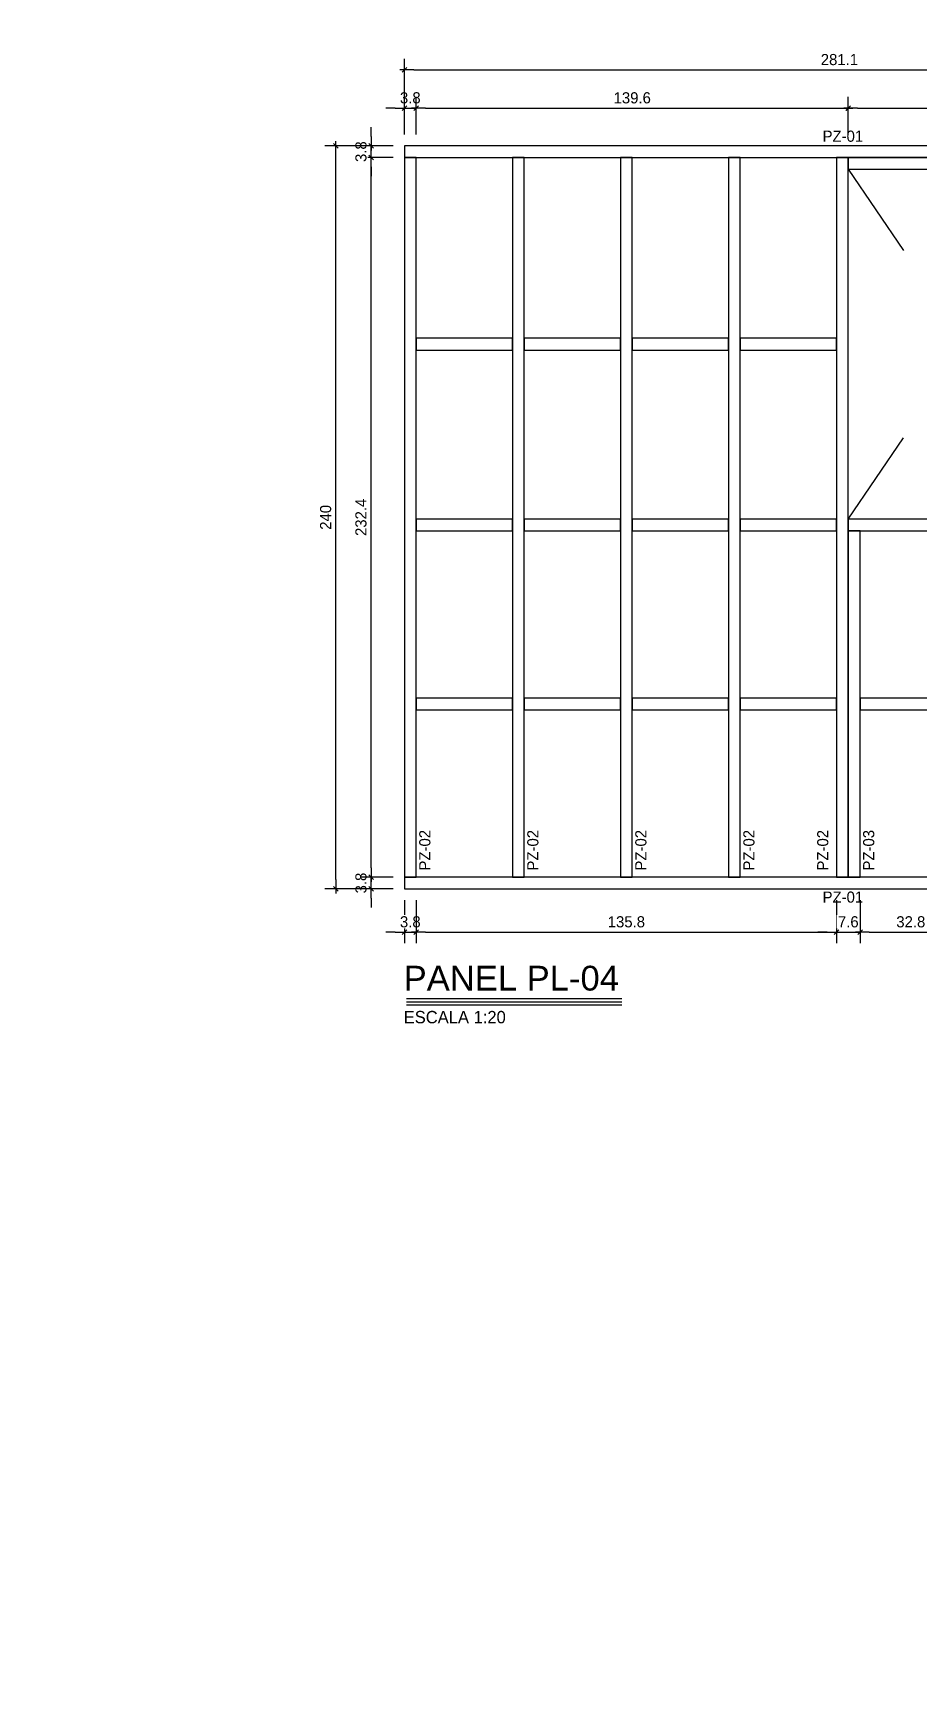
# Model space of a CAD drawing. Header units: millimetres. Extents: x 19458 to 19801, y 4351 to 4752.
# Drawn here: x 19517.78 to 19520.64, y 4502.36 to 4507.75 of the extents above; entities that cross this region are included whole.
import ezdxf
from ezdxf.enums import TextEntityAlignment as Align

# ---------------------------------------------------------------- set-up
doc = ezdxf.new("R2010")
doc.units = ezdxf.units.MM
doc.linetypes.add('HIDDEN2', pattern=[4.7625, 3.175, -1.5875])
for name, color, linetype in [('0 @ 0.2', 7, 'Continuous'), ('cotas', 1, 'Continuous'), ('cotas @ 400', 1, 'Continuous'), ('cotas @ 500', 1, 'Continuous'), ('PANELES PARED', 2, 'Continuous'), ('TEXTO @ 0.2', 2, 'Continuous'), ('TEXTOS TITULOS @ 0.2', 3, 'Continuous')]:
    doc.layers.add(name, color=color, linetype=linetype)
doc.styles.add('century gothic', font='GOTHIC.TTF')
doc.styles.add('COTAS SMC', font='GOTHIC.TTF')
doc.styles.add('NOTAS', font='GOTHIC.TTF')
doc.styles.add('SMCtitulos', font='sanss___.ttf')
doc.dimstyles.new('ANOTATIVE 100 SMCONSTRUCCIONES', dxfattribs={"dimscale": 0, "dimtxt": 0.18, "dimasz": 0.15, "dimexe": 0.18, "dimexo": 0.09, "dimgap": 0.1, "dimtad": 1, "dimzin": 0, "dimdsep": 46, "dimtxsty": 'century gothic', "dimblk1": 'FLECHA1', "dimblk2": 'FLECHA1', "dimsah": 1, "dimcen": 0.18, "dimdle": 0.075, "dimclrd": 1, "dimclre": 1, "dimclrt": 2, "dimaunit": 1, "dimadec": 0, "dimazin": 0, "dimtfac": 0.75, "dimtix": 1, "dimtmove": 2, "dimatfit": 3, "dimfxl": 0.09, "dimtvp": 1.5, "dimtfill": 1, "dimtolj": 1, "dimtzin": 0, "dimarcsym": 0})
doc.dimstyles.new('ANOTATIVE CM SMCONSTRUCCIONES', dxfattribs={"dimscale": 0, "dimtxt": 0.18, "dimasz": 0.15, "dimexe": 0.18, "dimexo": 0.18, "dimgap": 0.07, "dimtad": 1, "dimdec": 1, "dimlfac": 100, "dimdsep": 46, "dimtxsty": 'century gothic', "dimblk1": 'FLECHA1', "dimblk2": 'FLECHA1', "dimsah": 1, "dimcen": 0.18, "dimdle": 0.075, "dimclrd": 1, "dimclre": 1, "dimclrt": 2, "dimaunit": 1, "dimadec": 0, "dimazin": 2, "dimtfac": 0.75, "dimtdec": 1, "dimtix": 1, "dimtmove": 2, "dimatfit": 3, "dimfxl": 0.09, "dimtvp": 1.5, "dimtfill": 1, "dimtolj": 1, "dimtzin": 0, "dimarcsym": 0})
doc.dimstyles.new('PIES SMCONSTRUCCIONES', dxfattribs={"dimscale": 0, "dimtxt": 0.18, "dimasz": 0.2, "dimexe": 0.18, "dimexo": 0, "dimgap": 0.1, "dimtad": 1, "dimdec": 0, "dimlfac": 39.370079, "dimzin": 0, "dimdsep": 46, "dimlunit": 4, "dimtxsty": 'COTAS SMC', "dimblk1": 'FLECHA1', "dimblk2": 'FLECHA1', "dimsah": 1, "dimcen": 0.2, "dimdle": 0.075, "dimclrd": 1, "dimclre": 1, "dimclrt": 2, "dimaunit": 1, "dimadec": 0, "dimazin": 0, "dimtfac": 0.75, "dimtdec": 0, "dimtix": 1, "dimtmove": 2, "dimatfit": 3, "dimfxl": 0.09, "dimtvp": 1.5, "dimtfill": 1, "dimtolj": 1, "dimtzin": 0, "dimarcsym": 0})

# ---------------------------------------------------------------- blocks, each defined once
blk = doc.blocks.new('FLECHA1')
at = {"color": 4}
blk.add_line((-0.246176, -0.248081), (0.248081, 0.25), dxfattribs=at)
at = {"color": 1}
blk.add_line((-1, 0), (0.496162, 0), dxfattribs=at)
blk = doc.blocks.new('*D1568')
at = {"layer": 'cotas', "color": 1, "lineweight": -2, "transparency": 16777216}
for p, q in [((19614.326, 4625.8448), (19614.326, 4700.8448)), ((19570.9836, 4550.8448), (19524.326, 4550.8448)), ((19614.326, 4548.4298), (19614.326, 4550.8448)), ((19570.5339, 4548.4298), (19524.326, 4548.4298)), ((19614.326, 4473.4298), (19614.326, 4398.4298))]:
    blk.add_line(p, q, dxfattribs=at)
at = {"layer": 'Defpoints', "color": 0, "transparency": 16777216}
for p in [(19614.326, 4550.8448), (19615.9836, 4550.8448), (19615.5339, 4548.4298)]:
    blk.add_point(p, dxfattribs=at)
at = {"layer": 'cotas', "color": 1, "lineweight": -2, "transparency": 16777216, "xscale": 75, "yscale": 75, "zscale": 75}
for p, rotation in [((19614.326, 4550.8448), 270), ((19614.326, 4548.4298), 90)]:
    blk.add_blockref('FLECHA1', p, dxfattribs=dict(at, rotation=rotation))
at = {"layer": 'cotas', "color": 2, "transparency": 16777216, "insert": (19517.3376, 4549.6373), "char_height": 90, "attachment_point": 5, "rotation": 90, "style": 'century gothic', "bg_fill": 3, "box_fill_scale": 1.1, "bg_fill_color": 256, "bg_fill_true_color": 13158600, "bg_fill_transparency": 0}
blk.add_mtext('\\A1;2.42', dxfattribs=at)
blk = doc.blocks.new('*D1620')
at = {"layer": 'cotas', "color": 1, "lineweight": -2, "transparency": 16777216}
for p, q in [((19614.326, 4610.8448), (19614.326, 4670.8448)), ((19579.9836, 4550.8448), (19542.326, 4550.8448)), ((19614.326, 4548.4298), (19614.326, 4550.8448)), ((19579.5339, 4548.4298), (19542.326, 4548.4298)), ((19614.326, 4488.4298), (19614.326, 4428.4298))]:
    blk.add_line(p, q, dxfattribs=at)
at = {"layer": 'Defpoints', "color": 0, "transparency": 16777216}
for p in [(19614.326, 4550.8448), (19615.9836, 4550.8448), (19615.5339, 4548.4298)]:
    blk.add_point(p, dxfattribs=at)
at = {"layer": 'cotas', "color": 1, "lineweight": -2, "transparency": 16777216, "xscale": 60, "yscale": 60, "zscale": 60}
for p, rotation in [((19614.326, 4550.8448), 270), ((19614.326, 4548.4298), 90)]:
    blk.add_blockref('FLECHA1', p, dxfattribs=dict(at, rotation=rotation))
at = {"layer": 'cotas', "color": 2, "transparency": 16777216, "insert": (19536.7353, 4549.6373), "char_height": 72, "attachment_point": 5, "rotation": 90, "style": 'century gothic', "bg_fill": 3, "box_fill_scale": 1.1, "bg_fill_color": 256, "bg_fill_true_color": 13158600, "bg_fill_transparency": 0}
blk.add_mtext('\\A1;2.42', dxfattribs=at)
blk = doc.blocks.new('*D1623')
at = {"layer": 'cotas', "color": 1, "lineweight": -2, "transparency": 16777216}
for p, q in [((19620.0128, 4651.7533), (19620.0128, 4751.7533)), ((19620.4168, 4551.7533), (19530.0128, 4551.7533)), ((19620.0128, 4550.5333), (19620.0128, 4551.7533)), ((19620.4168, 4550.5333), (19530.0128, 4550.5333)), ((19620.0128, 4450.5333), (19620.0128, 4350.5333))]:
    blk.add_line(p, q, dxfattribs=at)
at = {"layer": 'Defpoints', "color": 0, "transparency": 16777216}
for p in [(19620.0128, 4551.7533), (19620.4168, 4551.7533), (19620.4168, 4550.5333)]:
    blk.add_point(p, dxfattribs=at)
at = {"layer": 'cotas', "color": 1, "lineweight": -2, "transparency": 16777216, "xscale": 100, "yscale": 100, "zscale": 100}
for p, rotation in [((19620.0128, 4551.7533), 270), ((19620.0128, 4550.5333), 90)]:
    blk.add_blockref('FLECHA1', p, dxfattribs=dict(at, rotation=rotation))
at = {"layer": 'cotas', "color": 2, "transparency": 16777216, "insert": (19523.8809, 4551.1433), "char_height": 90, "attachment_point": 5, "rotation": 90, "style": 'COTAS SMC', "bg_fill": 3, "box_fill_scale": 1.1, "bg_fill_color": 256, "bg_fill_true_color": 13158600, "bg_fill_transparency": 0}
blk.add_mtext("\\A1;4'", dxfattribs=at)
blk = doc.blocks.new('PP4')
at = {"layer": 'PANELES PARED', "color": 8, "linetype": 'HIDDEN2', "ltscale": 0.1}
for p, q in [((19448.6837, 4512.4124), (19449.4537, 4511.283)), ((19448.6837, 4511.283), (19449.4537, 4512.4124))]:
    blk.add_line(p, q, dxfattribs=at)
at = {"layer": 'PANELES PARED'}
for points in [[(19450.0607, 4512.4504), (19450.0607, 4512.4884), (19447.2492, 4512.4884), (19447.2492, 4512.4504)], [(19447.2872, 4512.4504), (19447.2492, 4512.4504), (19447.2492, 4510.1264), (19447.2872, 4510.1264)], [(19447.6363, 4512.4504), (19447.5983, 4512.4504), (19447.5983, 4510.1264), (19447.6363, 4510.1264)], [(19447.9855, 4512.4504), (19447.9475, 4512.4504), (19447.9475, 4510.1264), (19447.9855, 4510.1264)], [(19448.3346, 4512.4504), (19448.2966, 4512.4504), (19448.2966, 4510.1264), (19448.3346, 4510.1264)], [(19448.6837, 4512.4504), (19448.6457, 4512.4504), (19448.6457, 4510.1264), (19448.6837, 4510.1264)], [(19449.4537, 4512.4124), (19449.4537, 4512.4504), (19448.6837, 4512.4504), (19448.6837, 4512.4124)], [(19449.4917, 4512.4504), (19449.4537, 4512.4504), (19449.4537, 4510.1264), (19449.4917, 4510.1264)], [(19449.7762, 4512.4504), (19449.7382, 4512.4504), (19449.7382, 4510.1264), (19449.7762, 4510.1264)], [(19450.0607, 4512.4504), (19450.0227, 4512.4504), (19450.0227, 4510.1264), (19450.0607, 4510.1264)], [(19447.5983, 4511.8287), (19447.5983, 4511.8667), (19447.2872, 4511.8667), (19447.2872, 4511.8287)], [(19447.9475, 4511.8287), (19447.9475, 4511.8667), (19447.6363, 4511.8667), (19447.6363, 4511.8287)], [(19448.2966, 4511.8287), (19448.2966, 4511.8667), (19447.9855, 4511.8667), (19447.9855, 4511.8287)], [(19448.6457, 4511.8287), (19448.6457, 4511.8667), (19448.3346, 4511.8667), (19448.3346, 4511.8287)], [(19449.7382, 4511.8287), (19449.7382, 4511.8667), (19449.4917, 4511.8667), (19449.4917, 4511.8287)], [(19450.0227, 4511.8287), (19450.0227, 4511.8667), (19449.7762, 4511.8667), (19449.7762, 4511.8287)], [(19447.5983, 4511.245), (19447.5983, 4511.283), (19447.2872, 4511.283), (19447.2872, 4511.245)], [(19447.9475, 4511.245), (19447.9475, 4511.283), (19447.6363, 4511.283), (19447.6363, 4511.245)], [(19448.2966, 4511.245), (19448.2966, 4511.283), (19447.9855, 4511.283), (19447.9855, 4511.245)], [(19448.6457, 4511.245), (19448.6457, 4511.283), (19448.3346, 4511.283), (19448.3346, 4511.245)], [(19449.4537, 4511.245), (19449.4537, 4511.283), (19448.6837, 4511.283), (19448.6837, 4511.245)], [(19449.7382, 4511.245), (19449.7382, 4511.283), (19449.4917, 4511.283), (19449.4917, 4511.245)], [(19450.0227, 4511.245), (19450.0227, 4511.283), (19449.7762, 4511.283), (19449.7762, 4511.245)], [(19448.7217, 4511.245), (19448.6837, 4511.245), (19448.6837, 4510.1264), (19448.7217, 4510.1264)], [(19449.0877, 4511.245), (19449.0497, 4511.245), (19449.0497, 4510.1264), (19449.0877, 4510.1264)], [(19449.4537, 4511.245), (19449.4157, 4511.245), (19449.4157, 4510.1264), (19449.4537, 4510.1264)], [(19447.5983, 4510.6667), (19447.5983, 4510.7047), (19447.2872, 4510.7047), (19447.2872, 4510.6667)], [(19447.9475, 4510.6667), (19447.9475, 4510.7047), (19447.6363, 4510.7047), (19447.6363, 4510.6667)], [(19448.2966, 4510.6667), (19448.2966, 4510.7047), (19447.9855, 4510.7047), (19447.9855, 4510.6667)], [(19448.6457, 4510.6667), (19448.6457, 4510.7047), (19448.3346, 4510.7047), (19448.3346, 4510.6667)], [(19449.0497, 4510.6667), (19449.0497, 4510.7047), (19448.7217, 4510.7047), (19448.7217, 4510.6667)], [(19449.4157, 4510.6667), (19449.4157, 4510.7047), (19449.0877, 4510.7047), (19449.0877, 4510.6667)], [(19449.7382, 4510.6667), (19449.7382, 4510.7047), (19449.4917, 4510.7047), (19449.4917, 4510.6667)], [(19450.0227, 4510.6667), (19450.0227, 4510.7047), (19449.7762, 4510.7047), (19449.7762, 4510.6667)], [(19450.0607, 4510.0884), (19450.0607, 4510.1264), (19447.2492, 4510.1264), (19447.2492, 4510.0884)]]:
    blk.add_lwpolyline(points, close=True, dxfattribs=at)
blk = doc.blocks.new('*U46')
at = {"color": 2}
blk.add_line((0, 0.052), (3.483, 0.052), dxfattribs=at)
at = {"color": 250}
blk.add_line((0, 0), (3.483, 0), dxfattribs=at)
at = {"color": 7}
blk.add_line((0, -0.047), (3.483, -0.047), dxfattribs=at)
at = {"color": 0, "linetype": 'ByBlock', "lineweight": -2, "style": 'NOTAS'}
for tag, p in [('1TITLE', (0.027, 1.014)), ('2TITLE', (-0.043, 0.181))]:
    blk.add_attdef(tag, p, '', height=0.3, dxfattribs=at)
blk.add_attdef('SCALE', text='', height=0.18, dxfattribs=at).set_placement((-0.043, -0.148), align=Align.TOP_LEFT)
blk = doc.blocks.new('*D193')
at = {"color": 1, "lineweight": -2, "transparency": 16777216}
for p, q in [((19518.8738, 4505.0553), (19518.8738, 4505.0853)), ((19518.9452, 4505.0253), (19518.8378, 4505.0253)), ((19518.8738, 4504.9873), (19518.8738, 4505.0253)), ((19518.9452, 4504.9873), (19518.8378, 4504.9873)), ((19518.8738, 4504.9573), (19518.8738, 4504.9273))]:
    blk.add_line(p, q, dxfattribs=at)
at = {"layer": 'Defpoints', "color": 0, "transparency": 16777216}
for p in [(19518.9812, 4505.0253), (19518.9812, 4504.9873)]:
    blk.add_point(p, dxfattribs=at)
at = {"color": 1, "lineweight": -2, "transparency": 16777216, "xscale": 0.03, "yscale": 0.03, "zscale": 0.03}
for p, rotation in [((19518.8738, 4505.0253), 270), ((19518.8738, 4504.9873), 90)]:
    blk.add_blockref('FLECHA1', p, dxfattribs=dict(at, rotation=rotation))
at = {"color": 2, "transparency": 16777216, "insert": (19518.8409, 4505.0063), "char_height": 0.036, "attachment_point": 5, "rotation": 90, "style": 'century gothic', "bg_fill": 3, "box_fill_scale": 1.1, "bg_fill_color": 256, "bg_fill_true_color": 13158600, "bg_fill_transparency": 0}
blk.add_mtext('\\A1;3.8', dxfattribs=at)
at = {"layer": 'Defpoints', "color": 0, "transparency": 16777216}
blk.add_point((19518.8738, 4505.0253), dxfattribs=at)
blk = doc.blocks.new('*D194')
at = {"color": 1, "lineweight": -2, "transparency": 16777216}
for p, q in [((19518.9452, 4507.3493), (19518.8378, 4507.3493)), ((19518.8738, 4505.0553), (19518.8738, 4507.3193)), ((19518.9452, 4505.0253), (19518.8378, 4505.0253))]:
    blk.add_line(p, q, dxfattribs=at)
at = {"layer": 'Defpoints', "color": 0, "transparency": 16777216}
for p in [(19518.8738, 4507.3493), (19518.9812, 4507.3493), (19518.9812, 4505.0253)]:
    blk.add_point(p, dxfattribs=at)
at = {"color": 1, "lineweight": -2, "transparency": 16777216, "xscale": 0.03, "yscale": 0.03, "zscale": 0.03}
for p, rotation in [((19518.8738, 4507.3493), 90), ((19518.8738, 4505.0253), 270)]:
    blk.add_blockref('FLECHA1', p, dxfattribs=dict(at, rotation=rotation))
at = {"color": 2, "transparency": 16777216, "insert": (19518.8409, 4506.1873), "char_height": 0.036, "attachment_point": 5, "rotation": 90, "style": 'century gothic', "bg_fill": 3, "box_fill_scale": 1.1, "bg_fill_color": 256, "bg_fill_true_color": 13158600, "bg_fill_transparency": 0}
blk.add_mtext('\\A1;232.4', dxfattribs=at)
blk = doc.blocks.new('*D195')
at = {"color": 1, "lineweight": -2, "transparency": 16777216}
for p, q in [((19518.8738, 4507.4173), (19518.8738, 4507.4473)), ((19518.9452, 4507.3873), (19518.8378, 4507.3873)), ((19518.8738, 4507.3493), (19518.8738, 4507.3873)), ((19518.9452, 4507.3493), (19518.8378, 4507.3493)), ((19518.8738, 4507.3193), (19518.8738, 4507.2893))]:
    blk.add_line(p, q, dxfattribs=at)
at = {"layer": 'Defpoints', "color": 0, "transparency": 16777216}
for p in [(19518.9812, 4507.3873), (19518.9812, 4507.3493)]:
    blk.add_point(p, dxfattribs=at)
at = {"color": 1, "lineweight": -2, "transparency": 16777216, "xscale": 0.03, "yscale": 0.03, "zscale": 0.03}
for p, rotation in [((19518.8738, 4507.3873), 270), ((19518.8738, 4507.3493), 90)]:
    blk.add_blockref('FLECHA1', p, dxfattribs=dict(at, rotation=rotation))
at = {"color": 2, "transparency": 16777216, "insert": (19518.8409, 4507.3683), "char_height": 0.036, "attachment_point": 5, "rotation": 90, "style": 'century gothic', "bg_fill": 3, "box_fill_scale": 1.1, "bg_fill_color": 256, "bg_fill_true_color": 13158600, "bg_fill_transparency": 0}
blk.add_mtext('\\A1;3.8', dxfattribs=at)
at = {"layer": 'Defpoints', "color": 0, "transparency": 16777216}
blk.add_point((19518.8738, 4507.3873), dxfattribs=at)
blk = doc.blocks.new('*D196')
at = {"color": 1, "lineweight": -2, "transparency": 16777216}
for p, q in [((19518.9452, 4507.3873), (19518.7237, 4507.3873)), ((19518.7597, 4505.0173), (19518.7597, 4507.3573)), ((19518.9452, 4504.9873), (19518.7237, 4504.9873))]:
    blk.add_line(p, q, dxfattribs=at)
at = {"layer": 'Defpoints', "color": 0, "transparency": 16777216}
for p in [(19518.7597, 4507.3873), (19518.9812, 4507.3873), (19518.9812, 4504.9873)]:
    blk.add_point(p, dxfattribs=at)
at = {"color": 1, "lineweight": -2, "transparency": 16777216, "xscale": 0.03, "yscale": 0.03, "zscale": 0.03}
for p, rotation in [((19518.7597, 4507.3873), 90), ((19518.7597, 4504.9873), 270)]:
    blk.add_blockref('FLECHA1', p, dxfattribs=dict(at, rotation=rotation))
at = {"color": 2, "transparency": 16777216, "insert": (19518.7268, 4506.1873), "char_height": 0.036, "attachment_point": 5, "rotation": 90, "style": 'century gothic', "bg_fill": 3, "box_fill_scale": 1.1, "bg_fill_color": 256, "bg_fill_true_color": 13158600, "bg_fill_transparency": 0}
blk.add_mtext('\\A1;240', dxfattribs=at)
blk = doc.blocks.new('*D197')
at = {"color": 1, "lineweight": -2, "transparency": 16777216}
for p, q in [((19518.9812, 4507.4233), (19518.9812, 4507.545)), ((19519.0192, 4507.4233), (19519.0192, 4507.545)), ((19518.9512, 4507.509), (19518.9212, 4507.509)), ((19518.9812, 4507.509), (19519.0192, 4507.509)), ((19519.0492, 4507.509), (19519.0792, 4507.509))]:
    blk.add_line(p, q, dxfattribs=at)
at = {"layer": 'Defpoints', "color": 0, "transparency": 16777216}
for p in [(19518.9812, 4507.3873), (19519.0192, 4507.3873)]:
    blk.add_point(p, dxfattribs=at)
at = {"color": 1, "lineweight": -2, "transparency": 16777216, "xscale": 0.03, "yscale": 0.03, "zscale": 0.03}
blk.add_blockref('FLECHA1', (19518.9812, 4507.509), dxfattribs=at)
at = {"color": 1, "lineweight": -2, "transparency": 16777216, "xscale": 0.03, "yscale": 0.03, "zscale": 0.03, "rotation": 180}
blk.add_blockref('FLECHA1', (19519.0192, 4507.509), dxfattribs=at)
at = {"color": 2, "transparency": 16777216, "insert": (19519.0002, 4507.5419), "char_height": 0.036, "attachment_point": 5, "style": 'century gothic', "bg_fill": 3, "box_fill_scale": 1.1, "bg_fill_color": 256, "bg_fill_true_color": 13158600, "bg_fill_transparency": 0}
blk.add_mtext('\\A1;3.8', dxfattribs=at)
at = {"layer": 'Defpoints', "color": 0, "transparency": 16777216}
blk.add_point((19519.0192, 4507.509), dxfattribs=at)
blk = doc.blocks.new('*D198')
at = {"color": 1, "lineweight": -2, "transparency": 16777216}
for p, q in [((19519.0192, 4507.4233), (19519.0192, 4507.545)), ((19520.4157, 4507.4233), (19520.4157, 4507.545)), ((19519.0492, 4507.509), (19520.3857, 4507.509))]:
    blk.add_line(p, q, dxfattribs=at)
at = {"layer": 'Defpoints', "color": 0, "transparency": 16777216}
for p in [(19520.4157, 4507.509), (19519.0192, 4507.3873), (19520.4157, 4507.3873)]:
    blk.add_point(p, dxfattribs=at)
at = {"color": 1, "lineweight": -2, "transparency": 16777216, "xscale": 0.03, "yscale": 0.03, "zscale": 0.03, "rotation": 180}
blk.add_blockref('FLECHA1', (19519.0192, 4507.509), dxfattribs=at)
at = {"color": 1, "lineweight": -2, "transparency": 16777216, "xscale": 0.03, "yscale": 0.03, "zscale": 0.03}
blk.add_blockref('FLECHA1', (19520.4157, 4507.509), dxfattribs=at)
at = {"color": 2, "transparency": 16777216, "insert": (19519.7175, 4507.5419), "char_height": 0.036, "attachment_point": 5, "style": 'century gothic', "bg_fill": 3, "box_fill_scale": 1.1, "bg_fill_color": 256, "bg_fill_true_color": 13158600, "bg_fill_transparency": 0}
blk.add_mtext('\\A1;139.6', dxfattribs=at)
blk = doc.blocks.new('*D200')
at = {"color": 1, "lineweight": -2, "transparency": 16777216}
for p, q in [((19518.9812, 4507.4233), (19518.9812, 4507.6685)), ((19521.7927, 4507.4233), (19521.7927, 4507.6685)), ((19519.0112, 4507.6325), (19521.7627, 4507.6325))]:
    blk.add_line(p, q, dxfattribs=at)
at = {"layer": 'Defpoints', "color": 0, "transparency": 16777216}
for p in [(19521.7927, 4507.6325), (19518.9812, 4507.3873), (19521.7927, 4507.3873)]:
    blk.add_point(p, dxfattribs=at)
at = {"color": 1, "lineweight": -2, "transparency": 16777216, "xscale": 0.03, "yscale": 0.03, "zscale": 0.03, "rotation": 180}
blk.add_blockref('FLECHA1', (19518.9812, 4507.6325), dxfattribs=at)
at = {"color": 1, "lineweight": -2, "transparency": 16777216, "xscale": 0.03, "yscale": 0.03, "zscale": 0.03}
blk.add_blockref('FLECHA1', (19521.7927, 4507.6325), dxfattribs=at)
at = {"color": 2, "transparency": 16777216, "insert": (19520.387, 4507.6654), "char_height": 0.036, "attachment_point": 5, "style": 'century gothic', "bg_fill": 3, "box_fill_scale": 1.1, "bg_fill_color": 256, "bg_fill_true_color": 13158600, "bg_fill_transparency": 0}
blk.add_mtext('\\A1;281.1', dxfattribs=at)
blk = doc.blocks.new('*D202')
at = {"color": 1, "lineweight": -2, "transparency": 16777216}
for p, q in [((19518.9812, 4504.9513), (19518.9812, 4504.8121)), ((19519.0192, 4504.9513), (19519.0192, 4504.8121)), ((19518.9512, 4504.8481), (19518.9212, 4504.8481)), ((19518.9812, 4504.8481), (19519.0192, 4504.8481)), ((19519.0492, 4504.8481), (19519.0792, 4504.8481))]:
    blk.add_line(p, q, dxfattribs=at)
at = {"layer": 'Defpoints', "color": 0, "transparency": 16777216}
for p in [(19518.9812, 4504.9873), (19519.0192, 4504.9873)]:
    blk.add_point(p, dxfattribs=at)
at = {"color": 1, "lineweight": -2, "transparency": 16777216, "xscale": 0.03, "yscale": 0.03, "zscale": 0.03}
blk.add_blockref('FLECHA1', (19518.9812, 4504.8481), dxfattribs=at)
at = {"color": 1, "lineweight": -2, "transparency": 16777216, "xscale": 0.03, "yscale": 0.03, "zscale": 0.03, "rotation": 180}
blk.add_blockref('FLECHA1', (19519.0192, 4504.8481), dxfattribs=at)
at = {"color": 2, "transparency": 16777216, "insert": (19519.0002, 4504.881), "char_height": 0.036, "attachment_point": 5, "style": 'century gothic', "bg_fill": 3, "box_fill_scale": 1.1, "bg_fill_color": 256, "bg_fill_true_color": 13158600, "bg_fill_transparency": 0}
blk.add_mtext('\\A1;3.8', dxfattribs=at)
at = {"layer": 'Defpoints', "color": 0, "transparency": 16777216}
blk.add_point((19519.0192, 4504.8481), dxfattribs=at)
blk = doc.blocks.new('*D201')
at = {"color": 1, "lineweight": -2, "transparency": 16777216}
for p, q in [((19519.0192, 4504.9513), (19519.0192, 4504.8121)), ((19520.3777, 4504.9513), (19520.3777, 4504.8121)), ((19519.0492, 4504.8481), (19520.3477, 4504.8481))]:
    blk.add_line(p, q, dxfattribs=at)
at = {"layer": 'Defpoints', "color": 0, "transparency": 16777216}
for p in [(19519.0192, 4504.9873), (19520.3777, 4504.9873), (19520.3777, 4504.8481)]:
    blk.add_point(p, dxfattribs=at)
at = {"color": 1, "lineweight": -2, "transparency": 16777216, "xscale": 0.03, "yscale": 0.03, "zscale": 0.03, "rotation": 180}
blk.add_blockref('FLECHA1', (19519.0192, 4504.8481), dxfattribs=at)
at = {"color": 1, "lineweight": -2, "transparency": 16777216, "xscale": 0.03, "yscale": 0.03, "zscale": 0.03}
blk.add_blockref('FLECHA1', (19520.3777, 4504.8481), dxfattribs=at)
at = {"color": 2, "transparency": 16777216, "insert": (19519.6985, 4504.881), "char_height": 0.036, "attachment_point": 5, "style": 'century gothic', "bg_fill": 3, "box_fill_scale": 1.1, "bg_fill_color": 256, "bg_fill_true_color": 13158600, "bg_fill_transparency": 0}
blk.add_mtext('\\A1;135.8', dxfattribs=at)
blk = doc.blocks.new('*D203')
at = {"color": 1, "lineweight": -2, "transparency": 16777216}
for p, q in [((19520.4157, 4507.4233), (19520.4157, 4507.545)), ((19521.1857, 4507.4233), (19521.1857, 4507.545)), ((19520.4457, 4507.509), (19521.1557, 4507.509))]:
    blk.add_line(p, q, dxfattribs=at)
at = {"layer": 'Defpoints', "color": 0, "transparency": 16777216}
for p in [(19521.1857, 4507.509), (19520.4157, 4507.3873), (19521.1857, 4507.3873)]:
    blk.add_point(p, dxfattribs=at)
at = {"color": 1, "lineweight": -2, "transparency": 16777216, "xscale": 0.03, "yscale": 0.03, "zscale": 0.03, "rotation": 180}
blk.add_blockref('FLECHA1', (19520.4157, 4507.509), dxfattribs=at)
at = {"color": 1, "lineweight": -2, "transparency": 16777216, "xscale": 0.03, "yscale": 0.03, "zscale": 0.03}
blk.add_blockref('FLECHA1', (19521.1857, 4507.509), dxfattribs=at)
at = {"color": 2, "transparency": 16777216, "insert": (19520.8007, 4507.5414), "char_height": 0.036, "attachment_point": 5, "style": 'century gothic', "bg_fill": 3, "box_fill_scale": 1.1, "bg_fill_color": 256, "bg_fill_true_color": 13158600, "bg_fill_transparency": 0}
blk.add_mtext('\\A1;77', dxfattribs=at)
blk = doc.blocks.new('*D206')
at = {"color": 1, "lineweight": -2, "transparency": 16777216}
for p, q in [((19520.3777, 4504.9513), (19520.3777, 4504.8121)), ((19520.4537, 4504.9513), (19520.4537, 4504.8121)), ((19520.3477, 4504.8481), (19520.3177, 4504.8481)), ((19520.3777, 4504.8481), (19520.4537, 4504.8481)), ((19520.4837, 4504.8481), (19520.5137, 4504.8481))]:
    blk.add_line(p, q, dxfattribs=at)
at = {"layer": 'Defpoints', "color": 0, "transparency": 16777216}
for p in [(19520.3777, 4504.9873), (19520.4537, 4504.9873)]:
    blk.add_point(p, dxfattribs=at)
at = {"color": 1, "lineweight": -2, "transparency": 16777216, "xscale": 0.03, "yscale": 0.03, "zscale": 0.03}
blk.add_blockref('FLECHA1', (19520.3777, 4504.8481), dxfattribs=at)
at = {"color": 1, "lineweight": -2, "transparency": 16777216, "xscale": 0.03, "yscale": 0.03, "zscale": 0.03, "rotation": 180}
blk.add_blockref('FLECHA1', (19520.4537, 4504.8481), dxfattribs=at)
at = {"color": 2, "transparency": 16777216, "insert": (19520.4157, 4504.881), "char_height": 0.036, "attachment_point": 5, "style": 'century gothic', "bg_fill": 3, "box_fill_scale": 1.1, "bg_fill_color": 256, "bg_fill_true_color": 13158600, "bg_fill_transparency": 0}
blk.add_mtext('\\A1;7.6', dxfattribs=at)
at = {"layer": 'Defpoints', "color": 0, "transparency": 16777216}
blk.add_point((19520.4537, 4504.8481), dxfattribs=at)
blk = doc.blocks.new('*D207')
at = {"color": 1, "lineweight": -2, "transparency": 16777216}
for p, q in [((19520.4537, 4504.9513), (19520.4537, 4504.8121)), ((19520.7817, 4504.9513), (19520.7817, 4504.8121)), ((19520.4837, 4504.8481), (19520.7517, 4504.8481))]:
    blk.add_line(p, q, dxfattribs=at)
at = {"layer": 'Defpoints', "color": 0, "transparency": 16777216}
for p in [(19520.4537, 4504.9873), (19520.7817, 4504.9873), (19520.7817, 4504.8481)]:
    blk.add_point(p, dxfattribs=at)
at = {"color": 1, "lineweight": -2, "transparency": 16777216, "xscale": 0.03, "yscale": 0.03, "zscale": 0.03, "rotation": 180}
blk.add_blockref('FLECHA1', (19520.4537, 4504.8481), dxfattribs=at)
at = {"color": 1, "lineweight": -2, "transparency": 16777216, "xscale": 0.03, "yscale": 0.03, "zscale": 0.03}
blk.add_blockref('FLECHA1', (19520.7817, 4504.8481), dxfattribs=at)
at = {"color": 2, "transparency": 16777216, "insert": (19520.6177, 4504.881), "char_height": 0.036, "attachment_point": 5, "style": 'century gothic', "bg_fill": 3, "box_fill_scale": 1.1, "bg_fill_color": 256, "bg_fill_true_color": 13158600, "bg_fill_transparency": 0}
blk.add_mtext('\\A1;32.8', dxfattribs=at)
blk = doc.blocks.new('*U1729')
at = {"layer": 'cotas @ 500'}
dim = blk.add_linear_dim(base=(19614.3260382735, 4550.8448237801), p1=(19615.5338597089, 4548.4298237801), p2=(19615.9836080801, 4550.8448237801), angle=90, dimstyle='ANOTATIVE 100 SMCONSTRUCCIONES', override={"dimscale": 500, "dimtix": 1, "dimtofl": 1, "dimtmove": 1, "dimatfit": 1}, dxfattribs=at)
dim.commit()
dim.dimension.update_dxf_attribs({"geometry": '*D1568', "text_midpoint": (19517.3375950376, 4549.6373237801)})
at = {"layer": 'cotas @ 400'}
dim = blk.add_linear_dim(base=(19614.3260382735, 4550.8448237801), p1=(19615.5338597089, 4548.4298237801), p2=(19615.9836080801, 4550.8448237801), angle=90, dimstyle='ANOTATIVE 100 SMCONSTRUCCIONES', override={"dimscale": 400, "dimtix": 1, "dimtofl": 1, "dimtmove": 1, "dimatfit": 1}, dxfattribs=at)
dim.commit()
dim.dimension.update_dxf_attribs({"geometry": '*D1620', "text_midpoint": (19536.7352836848, 4549.6373237801)})
blk = doc.blocks.new('*U1731')
at = {"layer": 'cotas @ 500'}
dim = blk.add_linear_dim(base=(19620.0128, 4551.7533), p1=(19620.4168, 4550.5333), p2=(19620.4168, 4551.7533), angle=90, dimstyle='PIES SMCONSTRUCCIONES', override={"dimscale": 500, "dimtix": 1, "dimtofl": 1, "dimtmove": 2, "dimatfit": 3}, dxfattribs=at)
dim.commit()
dim.dimension.update_dxf_attribs({"geometry": '*D1623', "text_midpoint": (19523.8809, 4551.1433)})

msp = doc.modelspace()

# ---------------------------------------------------------------- block references
at = {"layer": 'cotas'}
msp.add_blockref('*U1729', (0, 0), dxfattribs=at)

# ---------------------------------------------------------------- next in the draw order: block references
msp.add_blockref('*U1731', (0, 0), dxfattribs=at)

# ---------------------------------------------------------------- next in the draw order: block references
msp.add_blockref('PP4', (71.732, -5.1011))
at = {"layer": 'TEXTOS TITULOS @ 0.2'}
ref = msp.add_blockref('*U46', (19518.9874, 4504.6229), dxfattribs=dict(at, xscale=0.2, yscale=0.2, zscale=0.2))
ref.add_attrib('2TITLE', 'PANEL PL-04', (19518.9788, 4504.6592), dxfattribs={"layer": '0', "color": 0, "linetype": 'ByBlock', "lineweight": -2, "height": 0.08, "style": 'SMCtitulos'})
ref.add_attrib('SCALE', 'ESCALA 1:20', dxfattribs={"layer": '0', "color": 0, "linetype": 'ByBlock', "lineweight": -2, "height": 0.04, "style": 'NOTAS'}).set_placement((19518.9788, 4504.5934), align=Align.TOP_LEFT)

# ---------------------------------------------------------------- next in the draw order: texts
at = {"layer": 'TEXTO @ 0.2', "color": 2, "char_height": 0.036, "width": 0.095414, "attachment_point": 1, "rotation": 90, "style": 'century gothic'}
for s, insert in [('PZ-02 ', (19519.0291, 4505.0468)), ('PZ-02 ', (19519.3782, 4505.0468)), ('PZ-02 ', (19519.7273, 4505.0468)), ('PZ-02 ', (19520.0765, 4505.0468)), ('PZ-02 ', (19520.3151, 4505.0468)), ('PZ-03 ', (19520.4636, 4505.0468))]:
    msp.add_mtext(s, dxfattribs=dict(at, insert=insert))

# ---------------------------------------------------------------- next in the draw order: dimensions: what is measured, and where the dimension line sits
at = {"layer": '0 @ 0.2'}
dim = msp.add_linear_dim(base=(19518.8738, 4505.0253), p1=(19518.9812, 4504.9873), p2=(19518.9812, 4505.0253), angle=90, dimstyle='ANOTATIVE CM SMCONSTRUCCIONES', override={"dimscale": 0.2, "dimtix": 1, "dimtofl": 1, "dimtmove": 2, "dimatfit": 3}, dxfattribs=at)
dim.commit()
dim.dimension.update_dxf_attribs({"geometry": '*D193', "text_midpoint": (19518.8409, 4505.0063)})

# ---------------------------------------------------------------- next in the draw order: dimensions: what is measured, and where the dimension line sits
dim = msp.add_linear_dim(base=(19518.8738, 4507.3493), p1=(19518.9812, 4505.0253), p2=(19518.9812, 4507.3493), angle=90, dimstyle='ANOTATIVE CM SMCONSTRUCCIONES', override={"dimscale": 0.2, "dimtix": 1, "dimtofl": 1, "dimtmove": 2, "dimatfit": 3}, dxfattribs=at)
dim.commit()
dim.dimension.update_dxf_attribs({"geometry": '*D194', "text_midpoint": (19518.8409, 4506.1873)})

# ---------------------------------------------------------------- next in the draw order: dimensions: what is measured, and where the dimension line sits
dim = msp.add_linear_dim(base=(19518.8738, 4507.3873), p1=(19518.9812, 4507.3493), p2=(19518.9812, 4507.3873), angle=90, dimstyle='ANOTATIVE CM SMCONSTRUCCIONES', override={"dimscale": 0.2, "dimtix": 1, "dimtofl": 1, "dimtmove": 2, "dimatfit": 3}, dxfattribs=at)
dim.commit()
dim.dimension.update_dxf_attribs({"geometry": '*D195', "text_midpoint": (19518.8409, 4507.3683)})

# ---------------------------------------------------------------- next in the draw order: dimensions: what is measured, and where the dimension line sits
dim = msp.add_linear_dim(base=(19518.7597, 4507.3873), p1=(19518.9812, 4504.9873), p2=(19518.9812, 4507.3873), angle=90, dimstyle='ANOTATIVE CM SMCONSTRUCCIONES', override={"dimscale": 0.2, "dimtix": 1, "dimtofl": 1, "dimtmove": 2, "dimatfit": 3}, dxfattribs=at)
dim.commit()
dim.dimension.update_dxf_attribs({"geometry": '*D196', "text_midpoint": (19518.7268, 4506.1873)})

# ---------------------------------------------------------------- next in the draw order: dimensions: what is measured, and where the dimension line sits
for base, p1, p2, picture, middle in [((19519.0192, 4507.509), (19518.9812, 4507.3873), (19519.0192, 4507.3873), '*D197', (19519.0002, 4507.5419)), ((19519.0192, 4504.8481), (19518.9812, 4504.9873), (19519.0192, 4504.9873), '*D202', (19519.0002, 4504.881))]:
    dim = msp.add_linear_dim(base=base, p1=p1, p2=p2, dimstyle='ANOTATIVE CM SMCONSTRUCCIONES', override={"dimscale": 0.2, "dimtix": 1, "dimtofl": 1, "dimtmove": 2, "dimatfit": 3}, dxfattribs=at)
    dim.commit()
    dim.dimension.update_dxf_attribs({"geometry": picture, "text_midpoint": middle})

# ---------------------------------------------------------------- next in the draw order: dimensions: what is measured, and where the dimension line sits
for base, p1, p2, picture, middle in [((19520.4157421, 4507.5089678), (19519.0192423, 4507.3872617), (19520.4157421, 4507.3872617), '*D198', (19519.7174922, 4507.5418733)), ((19520.3777421, 4504.8480632), (19519.0192423, 4504.9872617), (19520.3777421, 4504.9872617), '*D201', (19519.6984922, 4504.8809687))]:
    dim = msp.add_linear_dim(base=base, p1=p1, p2=p2, dimstyle='ANOTATIVE CM SMCONSTRUCCIONES', override={"dimscale": 0.2, "dimtix": 1, "dimtofl": 1, "dimtmove": 2, "dimatfit": 3}, dxfattribs=at)
    dim.commit()
    dim.dimension.update_dxf_attribs({"geometry": picture, "text_midpoint": middle})

# ---------------------------------------------------------------- next in the draw order: dimensions: what is measured, and where the dimension line sits
for base, p1, p2, picture, middle in [((19521.7927421, 4507.6324571), (19518.9812423, 4507.3872617), (19521.7927421, 4507.3872617), '*D200', (19520.3869922, 4507.6653626)), ((19520.4537, 4504.8481), (19520.3777, 4504.9873), (19520.4537, 4504.9873), '*D206', (19520.4157, 4504.881))]:
    dim = msp.add_linear_dim(base=base, p1=p1, p2=p2, dimstyle='ANOTATIVE CM SMCONSTRUCCIONES', override={"dimscale": 0.2, "dimtix": 1, "dimtofl": 1, "dimtmove": 2, "dimatfit": 3}, dxfattribs=at)
    dim.commit()
    dim.dimension.update_dxf_attribs({"geometry": picture, "text_midpoint": middle})

# ---------------------------------------------------------------- next in the draw order: dimensions: what is measured, and where the dimension line sits
for base, p1, p2, picture, middle in [((19521.1857, 4507.509), (19520.4157, 4507.3873), (19521.1857, 4507.3873), '*D203', (19520.8007, 4507.5414)), ((19520.7817, 4504.8481), (19520.4537, 4504.9873), (19520.7817, 4504.9873), '*D207', (19520.6177, 4504.881))]:
    dim = msp.add_linear_dim(base=base, p1=p1, p2=p2, dimstyle='ANOTATIVE CM SMCONSTRUCCIONES', override={"dimscale": 0.2, "dimtix": 1, "dimtofl": 1, "dimtmove": 2, "dimatfit": 3}, dxfattribs=at)
    dim.commit()
    dim.dimension.update_dxf_attribs({"geometry": picture, "text_midpoint": middle})

# ---------------------------------------------------------------- next in the draw order: texts
at = {"layer": 'TEXTO @ 0.2', "color": 2, "char_height": 0.036, "width": 0.095414, "attachment_point": 1, "style": 'century gothic'}
for insert in [(19520.3326, 4507.4362), (19520.3326, 4504.979)]:
    msp.add_mtext('PZ-01 ', dxfattribs=dict(at, insert=insert))

doc.saveas('drawing.dxf')
